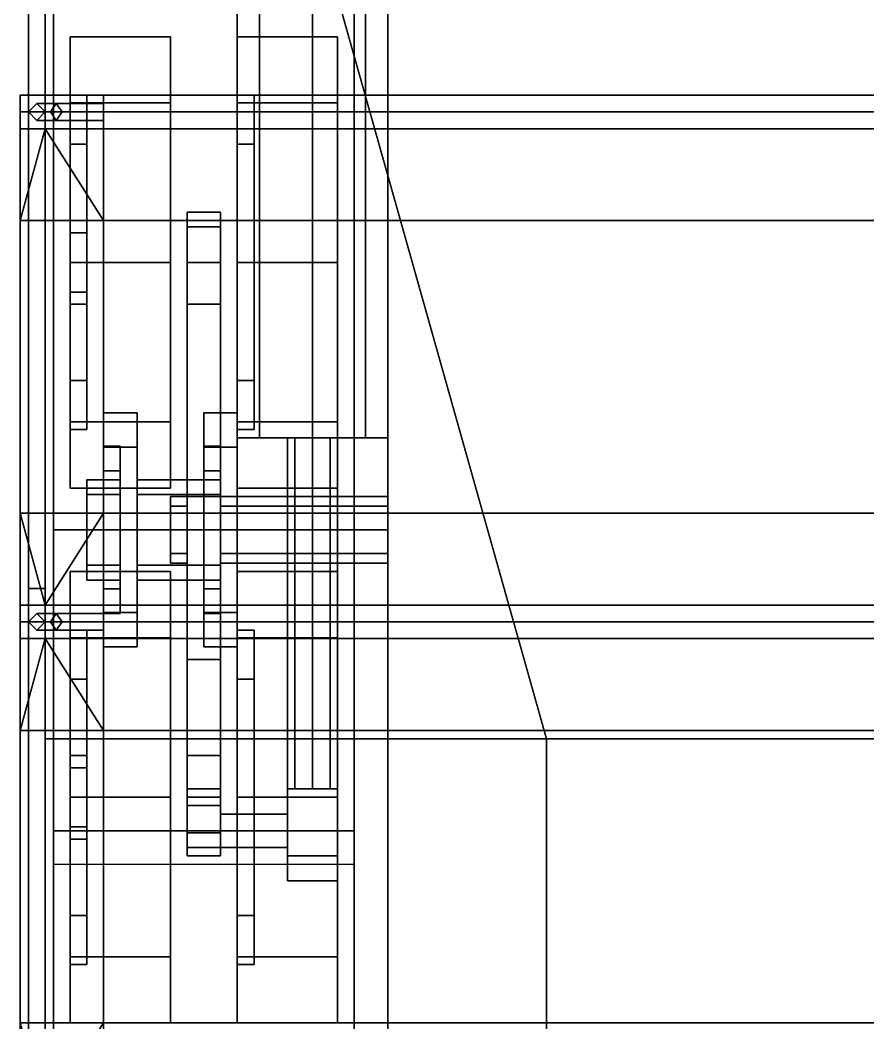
# Model space of a CAD drawing. Header units: millimetres. Extents: x -1.3 to 1.3, y -3.1 to 16.4.
# Drawn here: x -1.26 to -0.245, y -2.27 to -1.07 of the extents above; entities that cross this region are included whole.
import ezdxf

# ---------------------------------------------------------------- set-up
doc = ezdxf.new("R2010")
doc.units = ezdxf.units.MM
for name, color, linetype in [('internals', 3, 'Continuous'), ('suspension', 5, 'Continuous'), ('tent', 3, 'Continuous'), ('tracks', 3, 'Continuous'), ('wheels', 2, 'Continuous')]:
    doc.layers.add(name, color=color, linetype=linetype)

msp = doc.modelspace()

# ---------------------------------------------------------------- linework, layer by layer
for points in [[(-0.82, 2.59, 0.45), (-0.82, -2.5, 0.45), (-0.82, 2.9449, 1.07), (-0.82, 3.07, 0.75)], [(-0.82, -2.5, 0.45), (-0.82, -2.5, 0.45), (-0.82, 0.22, 1.07), (-0.82, 2.9449, 1.07)], [(0.82, 2.59, 0.45), (0.82, -2.5, 0.45), (-0.82, -2.5, 0.45), (-0.82, 2.59, 0.45)], [(-1.25, -3.05, 1.72), (-1.25, -1.75, 1.72), (-1.25, 0.22, 1.12), (-1.25, -3.05, 1.12)], [(-1.25, -1.75, 2.24), (-1.25, 0.22, 2.24), (-1.25, 0.22, 1.12), (-1.25, -1.75, 1.72)], [(-0.82, -2.5, 0.45), (-0.82, -3.05, 1.01), (-0.82, 0.22, 1.12), (-0.82, 0.22, 1.07)], [(-0.82, -3.05, 1.01), (-0.82, -3.05, 1.12), (-0.82, 0.22, 1.12)]]:
    msp.add_3dface(points)
at = {"layer": 'internals'}
for points in [[(-1.25, 0.22, 2.24), (-1.25, -1.75, 2.24), (-1.23, -1.75, 2.24), (-1.23, -0.35, 2.24)], [(1.23, 0.2, 1.13), (-1.23, 0.2, 1.13), (-0.63, -1.93, 1.13), (0.63, -1.93, 1.13)], [(-1.23, -1.93, 1.13), (-1.23, 0.2, 1.13), (-1.23, -1.75, 1.72), (-1.23, -1.93, 1.66)], [(-1.23, 0.2, 1.13), (-1.23, 0.2, 2.22), (-1.23, -0.35, 2.22), (-1.23, -1.75, 1.72)], [(-1.23, 0.2, 1.13), (-1.23, 0.2, 1.13), (-1.23, -1.93, 1.13), (-0.63, -1.93, 1.13)], [(-1.23, -1.75, 2.24), (-1.23, -1.75, 1.72), (-1.23, -0.35, 2.22), (-1.23, -0.35, 2.24)], [(-1.24, -1.17, 2.24), (-1.25, -1.18, 2.24), (-1.25, -1.18, 2.92), (-1.24, -1.17, 2.92)], [(-1.24, -1.17, 2.92), (-1.25, -1.18, 2.92), (-1.2236, -1.18, 2.9836), (-1.2166, -1.17, 2.9766)], [(-1.23, -1.18, 2.24), (-1.24, -1.17, 2.24), (-1.24, -1.17, 2.92), (-1.23, -1.18, 2.92)], [(-1.23, -1.18, 2.92), (-1.24, -1.17, 2.92), (-1.2166, -1.17, 2.9766), (-1.2095, -1.18, 2.9695)], [(-1.2166, -1.17, 2.9766), (-1.2236, -1.18, 2.9836), (-1.16, -1.18, 3.01), (-1.16, -1.17, 3)], [(-1.2095, -1.18, 2.9695), (-1.2166, -1.17, 2.9766), (-1.16, -1.17, 3), (-1.16, -1.18, 2.99)], [(-1.16, -1.17, 3), (-1.16, -1.18, 3.01), (-1.16, -1.19, 3), (-1.16, -1.18, 2.99)], [(-1.25, -1.18, 2.24), (-1.24, -1.19, 2.24), (-1.24, -1.19, 2.92), (-1.25, -1.18, 2.92)], [(-1.25, -1.18, 2.92), (-1.24, -1.19, 2.92), (-1.2166, -1.19, 2.9766), (-1.2236, -1.18, 2.9836)], [(-1.24, -1.19, 2.24), (-1.23, -1.18, 2.24), (-1.23, -1.18, 2.92), (-1.24, -1.19, 2.92)], [(-1.24, -1.19, 2.92), (-1.23, -1.18, 2.92), (-1.2095, -1.18, 2.9695), (-1.2166, -1.19, 2.9766)], [(-1.2236, -1.18, 2.9836), (-1.2166, -1.19, 2.9766), (-1.16, -1.19, 3), (-1.16, -1.18, 3.01)], [(-1.2166, -1.19, 2.9766), (-1.2095, -1.18, 2.9695), (-1.16, -1.18, 2.99), (-1.16, -1.19, 3)], [(-1.25, -1.75, 2.24), (-1.25, -1.75, 1.72), (-1.23, -1.75, 1.72), (-1.23, -1.75, 2.24)], [(-1.25, -1.75, 1.72), (-1.25, -3.05, 1.72), (-1.23, -3.03, 1.72), (-1.23, -1.75, 1.72)], [(-1.23, -1.93, 1.66), (-1.23, -1.75, 1.72), (-1.23, -3.03, 1.72), (-1.23, -3.03, 1.66)], [(-1.24, -1.78, 1.72), (-1.25, -1.79, 1.72), (-1.25, -1.79, 2.92), (-1.24, -1.78, 2.92)], [(-1.24, -1.78, 2.92), (-1.25, -1.79, 2.92), (-1.2236, -1.79, 2.9836), (-1.2166, -1.78, 2.9766)], [(-1.23, -1.79, 1.72), (-1.24, -1.78, 1.72), (-1.24, -1.78, 2.92), (-1.23, -1.79, 2.92)], [(-1.23, -1.79, 2.92), (-1.24, -1.78, 2.92), (-1.2166, -1.78, 2.9766), (-1.2095, -1.79, 2.9695)], [(-1.2166, -1.78, 2.9766), (-1.2236, -1.79, 2.9836), (-1.16, -1.79, 3.01), (-1.16, -1.78, 3)], [(-1.2095, -1.79, 2.9695), (-1.2166, -1.78, 2.9766), (-1.16, -1.78, 3), (-1.16, -1.79, 2.99)], [(-1.16, -1.78, 3), (-1.16, -1.79, 3.01), (-1.16, -1.8, 3), (-1.16, -1.79, 2.99)], [(-1.25, -1.79, 1.72), (-1.24, -1.8, 1.72), (-1.24, -1.8, 2.92), (-1.25, -1.79, 2.92)], [(-1.25, -1.79, 2.92), (-1.24, -1.8, 2.92), (-1.2166, -1.8, 2.9766), (-1.2236, -1.79, 2.9836)], [(-1.24, -1.8, 1.72), (-1.23, -1.79, 1.72), (-1.23, -1.79, 2.92), (-1.24, -1.8, 2.92)], [(-1.24, -1.8, 2.92), (-1.23, -1.79, 2.92), (-1.2095, -1.79, 2.9695), (-1.2166, -1.8, 2.9766)], [(-1.2236, -1.79, 2.9836), (-1.2166, -1.8, 2.9766), (-1.16, -1.8, 3), (-1.16, -1.79, 3.01)], [(-1.2166, -1.8, 2.9766), (-1.2095, -1.79, 2.9695), (-1.16, -1.79, 2.99), (-1.16, -1.8, 3)], [(-0.63, -1.93, 1.13), (-1.23, -1.93, 1.13), (-1.23, -1.93, 1.66), (-0.63, -1.93, 1.66)], [(-0.63, -1.93, 1.66), (-1.23, -1.93, 1.66), (-1.23, -3.03, 1.66), (-0.63, -3.03, 1.66)], [(-0.63, -1.93, 1.13), (-0.63, -1.93, 1.66), (-0.63, -3.03, 1.66), (-0.63, -3.03, 1.13)], [(0.63, -1.93, 1.13), (-0.63, -1.93, 1.13), (-0.63, -3.03, 1.13), (0.63, -3.03, 1.13)]]:
    msp.add_3dface(points, dxfattribs=at)
at = {"layer": 'suspension'}
for points in [[(-1, -0.46, 0.74), (-0.9736, -0.46, 0.6764), (-0.9736, -1.57, 0.6764), (-1, -1.57, 0.74)], [(-0.9736, -0.46, 0.8036), (-1, -0.46, 0.74), (-1, -1.57, 0.74), (-0.9736, -1.57, 0.8036)], [(-0.9736, -0.46, 0.6764), (-0.91, -0.46, 0.65), (-0.91, -1.57, 0.65), (-0.9736, -1.57, 0.6764)], [(-0.91, -0.46, 0.83), (-0.9736, -0.46, 0.8036), (-0.9736, -1.57, 0.8036), (-0.91, -1.57, 0.83)], [(-0.91, -0.46, 0.65), (-0.8464, -0.46, 0.6764), (-0.8464, -1.57, 0.6764), (-0.91, -1.57, 0.65)], [(-0.8464, -0.46, 0.8036), (-0.91, -0.46, 0.83), (-0.91, -1.57, 0.83), (-0.8464, -1.57, 0.8036)], [(-0.8464, -0.46, 0.6764), (-0.82, -0.46, 0.74), (-0.82, -1.57, 0.74), (-0.8464, -1.57, 0.6764)], [(-0.82, -0.46, 0.74), (-0.8464, -0.46, 0.8036), (-0.8464, -1.57, 0.8036), (-0.82, -1.57, 0.74)], [(-1.06, -1.3176, 0.3524), (-1.06, -1.3, 0.31), (-1.06, -1.3176, 0.2676), (-1.06, -1.36, 0.37)], [(-1.02, -1.3176, 0.3524), (-1.02, -1.3, 0.31), (-1.06, -1.3, 0.31), (-1.06, -1.3176, 0.3524)], [(-1.02, -1.3, 0.31), (-1.02, -1.3176, 0.2676), (-1.06, -1.3176, 0.2676), (-1.06, -1.3, 0.31)], [(-1.02, -1.36, 0.37), (-1.02, -1.3176, 0.2676), (-1.02, -1.3, 0.31), (-1.02, -1.3176, 0.3524)], [(-1.06, -1.3176, 0.2676), (-1.06, -1.36, 0.25), (-1.06, -1.41, 0.25), (-1.06, -1.36, 0.37)], [(-1.02, -1.36, 0.37), (-1.02, -1.3176, 0.3524), (-1.06, -1.3176, 0.3524), (-1.06, -1.36, 0.37)], [(-1.02, -1.3176, 0.2676), (-1.02, -1.36, 0.25), (-1.06, -1.36, 0.25), (-1.06, -1.3176, 0.2676)], [(-1.02, -1.36, 0.37), (-1.02, -1.41, 0.25), (-1.02, -1.36, 0.25), (-1.02, -1.3176, 0.2676)], [(-1.06, -1.64, 0.54), (-1.06, -1.36, 0.37), (-1.06, -1.41, 0.25), (-1.06, -1.68, 0.39)], [(-1.02, -1.64, 0.54), (-1.02, -1.36, 0.37), (-1.06, -1.36, 0.37), (-1.06, -1.64, 0.54)], [(-1.02, -1.36, 0.25), (-1.02, -1.41, 0.25), (-1.06, -1.41, 0.25), (-1.06, -1.36, 0.25)], [(-1.02, -1.68, 0.39), (-1.02, -1.41, 0.25), (-1.02, -1.36, 0.37), (-1.02, -1.64, 0.54)], [(-1.02, -1.41, 0.25), (-1.02, -1.68, 0.39), (-1.06, -1.68, 0.39), (-1.06, -1.41, 0.25)], [(-1, -1.57, 0.74), (-0.94, -1.57, 0.74), (-0.9312, -1.57, 0.7612), (-0.9736, -1.57, 0.8036)], [(-0.9736, -1.57, 0.6764), (-0.9312, -1.57, 0.7188), (-0.94, -1.57, 0.74), (-1, -1.57, 0.74)], [(-0.9736, -1.57, 0.8036), (-0.9312, -1.57, 0.7612), (-0.91, -1.57, 0.77), (-0.91, -1.57, 0.83)], [(-0.91, -1.57, 0.65), (-0.91, -1.57, 0.71), (-0.9312, -1.57, 0.7188), (-0.9736, -1.57, 0.6764)], [(-0.94, -1.99, 0.74), (-0.9312, -1.99, 0.7612), (-0.9312, -1.57, 0.7612), (-0.94, -1.57, 0.74)], [(-0.9312, -1.99, 0.7188), (-0.94, -1.99, 0.74), (-0.94, -1.57, 0.74), (-0.9312, -1.57, 0.7188)], [(-0.9312, -1.99, 0.7612), (-0.91, -1.99, 0.77), (-0.91, -1.57, 0.77), (-0.9312, -1.57, 0.7612)], [(-0.91, -1.99, 0.71), (-0.9312, -1.99, 0.7188), (-0.9312, -1.57, 0.7188), (-0.91, -1.57, 0.71)], [(-0.8464, -1.57, 0.6764), (-0.8888, -1.57, 0.7188), (-0.91, -1.57, 0.71), (-0.91, -1.57, 0.65)], [(-0.91, -1.57, 0.83), (-0.91, -1.57, 0.77), (-0.8888, -1.57, 0.7612), (-0.8464, -1.57, 0.8036)], [(-0.91, -1.99, 0.77), (-0.8888, -1.99, 0.7612), (-0.8888, -1.57, 0.7612), (-0.91, -1.57, 0.77)], [(-0.8888, -1.99, 0.7188), (-0.91, -1.99, 0.71), (-0.91, -1.57, 0.71), (-0.8888, -1.57, 0.7188)], [(-0.82, -1.57, 0.74), (-0.88, -1.57, 0.74), (-0.8888, -1.57, 0.7188), (-0.8464, -1.57, 0.6764)], [(-0.8464, -1.57, 0.8036), (-0.8888, -1.57, 0.7612), (-0.88, -1.57, 0.74), (-0.82, -1.57, 0.74)], [(-0.8888, -1.99, 0.7612), (-0.88, -1.99, 0.74), (-0.88, -1.57, 0.74), (-0.8888, -1.57, 0.7612)], [(-0.88, -1.99, 0.74), (-0.8888, -1.99, 0.7188), (-0.8888, -1.57, 0.7188), (-0.88, -1.57, 0.74)], [(-1.08, -1.64, 0.45), (-1.08, -1.7083, 0.4783), (-1.08, -1.68, 0.49), (-1.08, -1.6517, 0.4783)], [(-1.06, -1.6517, 0.4783), (-1.06, -1.64, 0.45), (-1.08, -1.64, 0.45), (-1.08, -1.6517, 0.4783)], [(-1.08, -1.6517, 0.4217), (-1.08, -1.72, 0.45), (-1.08, -1.7083, 0.4783), (-1.08, -1.64, 0.45)], [(-1.06, -1.64, 0.45), (-1.06, -1.6517, 0.4217), (-1.08, -1.6517, 0.4217), (-1.08, -1.64, 0.45)], [(-1.06, -1.8353, 0.47), (-1.06, -2.07, 0.47), (-1.06, -1.99, 0.54), (-1.06, -1.64, 0.54)], [(-1.06, -1.68, 0.39), (-1.06, -1.68, 0.39), (-1.06, -1.8353, 0.47), (-1.06, -1.64, 0.54)], [(-1.02, -1.99, 0.54), (-1.02, -1.64, 0.54), (-1.06, -1.64, 0.54), (-1.06, -1.99, 0.54)], [(-1.02, -1.64, 0.54), (-1.02, -1.99, 0.54), (-1.02, -2.07, 0.47), (-1.02, -1.8353, 0.47)], [(-1.02, -1.64, 0.54), (-1.02, -1.8353, 0.47), (-1.02, -1.68, 0.39)], [(-0.82, -1.6517, 0.4783), (-0.82, -1.64, 0.45), (-1.02, -1.64, 0.45), (-1.02, -1.6517, 0.4783)], [(-0.82, -1.64, 0.45), (-0.82, -1.6517, 0.4217), (-1.02, -1.6517, 0.4217), (-1.02, -1.64, 0.45)], [(-1.06, -1.68, 0.49), (-1.06, -1.6517, 0.4783), (-1.08, -1.6517, 0.4783), (-1.08, -1.68, 0.49)], [(-1.06, -1.6517, 0.4217), (-1.06, -1.68, 0.41), (-1.08, -1.68, 0.41), (-1.08, -1.6517, 0.4217)], [(-1.08, -1.68, 0.41), (-1.08, -1.7083, 0.4217), (-1.08, -1.72, 0.45), (-1.08, -1.6517, 0.4217)], [(-0.82, -1.68, 0.49), (-0.82, -1.6517, 0.4783), (-1.02, -1.6517, 0.4783), (-1.02, -1.68, 0.49)], [(-0.82, -1.6517, 0.4217), (-0.82, -1.68, 0.41), (-1.02, -1.68, 0.41), (-1.02, -1.6517, 0.4217)], [(-1.06, -1.7083, 0.4783), (-1.06, -1.68, 0.49), (-1.08, -1.68, 0.49), (-1.08, -1.7083, 0.4783)], [(-1.06, -1.68, 0.41), (-1.06, -1.7083, 0.4217), (-1.08, -1.7083, 0.4217), (-1.08, -1.68, 0.41)], [(-1.06, -1.68, 0.39), (-1.06, -1.95, 0.25), (-1.06, -2, 0.37), (-1.06, -1.8353, 0.47)], [(-1.06, -1.95, 0.25), (-1.06, -1.68, 0.39), (-1.02, -1.68, 0.39), (-1.02, -1.95, 0.25)], [(-0.82, -1.7083, 0.4783), (-0.82, -1.68, 0.49), (-1.02, -1.68, 0.49), (-1.02, -1.7083, 0.4783)], [(-0.82, -1.68, 0.41), (-0.82, -1.7083, 0.4217), (-1.02, -1.7083, 0.4217), (-1.02, -1.68, 0.41)], [(-1.02, -1.8353, 0.47), (-1.02, -2, 0.37), (-1.02, -1.95, 0.25), (-1.02, -1.68, 0.39)], [(-1.06, -1.72, 0.45), (-1.06, -1.7083, 0.4783), (-1.08, -1.7083, 0.4783), (-1.08, -1.72, 0.45)], [(-1.06, -1.7083, 0.4217), (-1.06, -1.72, 0.45), (-1.08, -1.72, 0.45), (-1.08, -1.7083, 0.4217)], [(-0.82, -1.72, 0.45), (-0.82, -1.7083, 0.4783), (-1.02, -1.7083, 0.4783), (-1.02, -1.72, 0.45)], [(-0.82, -1.7083, 0.4217), (-0.82, -1.72, 0.45), (-1.02, -1.72, 0.45), (-1.02, -1.7083, 0.4217)], [(-1.02, -1.8353, 0.47), (-1.02, -2.07, 0.47), (-1.06, -2.07, 0.47), (-1.06, -1.8353, 0.47)], [(-1.06, -1.8353, 0.47), (-1.06, -2, 0.37), (-1.02, -2, 0.37), (-1.02, -1.8353, 0.47)], [(-1.06, -2, 0.25), (-1.06, -1.95, 0.25), (-1.02, -1.95, 0.25), (-1.02, -2, 0.25)], [(-1.06, -2, 0.37), (-1.06, -1.95, 0.25), (-1.06, -2, 0.25), (-1.06, -2.0424, 0.2676)], [(-1.02, -2.0424, 0.2676), (-1.02, -2, 0.25), (-1.02, -1.95, 0.25), (-1.02, -2, 0.37)], [(-1.06, -1.99, 0.54), (-1.06, -1.99, 0.54), (-1.06, -2.07, 0.47), (-1.06, -2.01, 0.69)], [(-1.02, -2.01, 0.69), (-1.02, -1.99, 0.54), (-1.06, -1.99, 0.54), (-1.06, -2.01, 0.69)], [(-0.94, -1.99, 0.77), (-0.94, -1.99, 0.71), (-0.94, -2, 0.69), (-0.94, -2, 0.78)], [(-0.88, -2, 0.78), (-0.88, -1.99, 0.77), (-0.94, -1.99, 0.77), (-0.94, -2, 0.78)], [(-0.88, -1.99, 0.71), (-0.88, -2, 0.69), (-0.94, -2, 0.69), (-0.94, -1.99, 0.71)], [(-0.88, -1.99, 0.77), (-0.88, -1.99, 0.71), (-0.94, -1.99, 0.71), (-0.94, -1.99, 0.77)], [(-0.88, -2, 0.78), (-0.88, -2, 0.69), (-0.88, -1.99, 0.71), (-0.88, -1.99, 0.77)], [(-1.06, -2.0424, 0.2676), (-1.06, -2, 0.25), (-1.02, -2, 0.25), (-1.02, -2.0424, 0.2676)], [(-1.06, -2, 0.37), (-1.06, -2.0424, 0.3524), (-1.02, -2.0424, 0.3524), (-1.02, -2, 0.37)], [(-1.06, -2, 0.37), (-1.06, -2.0424, 0.2676), (-1.06, -2.06, 0.31), (-1.06, -2.0424, 0.3524)], [(-1.02, -2.0424, 0.3524), (-1.02, -2.06, 0.31), (-1.02, -2.0424, 0.2676), (-1.02, -2, 0.37)], [(-0.94, -2, 0.78), (-0.94, -2, 0.69), (-0.94, -2.07, 0.69), (-0.94, -2.07, 0.78)], [(-0.88, -2, 0.69), (-0.88, -2.07, 0.69), (-0.94, -2.07, 0.69), (-0.94, -2, 0.69)], [(-0.88, -2.07, 0.78), (-0.88, -2, 0.78), (-0.94, -2, 0.78), (-0.94, -2.07, 0.78)], [(-0.88, -2.07, 0.78), (-0.88, -2.07, 0.69), (-0.88, -2, 0.69), (-0.88, -2, 0.78)], [(-1.06, -2.01, 0.77), (-1.06, -2.01, 0.69), (-1.06, -2.07, 0.47), (-1.06, -2.07, 0.77)], [(-1.02, -2.07, 0.77), (-1.02, -2.01, 0.77), (-1.06, -2.01, 0.77), (-1.06, -2.07, 0.77)], [(-1.02, -2.01, 0.77), (-1.02, -2.01, 0.69), (-1.06, -2.01, 0.69), (-1.06, -2.01, 0.77)], [(-1.02, -2.07, 0.77), (-1.02, -2.07, 0.47), (-1.02, -2.01, 0.69), (-1.02, -2.01, 0.77)], [(-0.94, -2.04, 0.77), (-0.94, -2.02, 0.75), (-1.02, -2.02, 0.75), (-1.02, -2.04, 0.77)], [(-0.94, -2.02, 0.75), (-0.94, -2.04, 0.73), (-1.02, -2.04, 0.73), (-1.02, -2.02, 0.75)], [(-0.94, -2.06, 0.75), (-0.94, -2.04, 0.77), (-1.02, -2.04, 0.77), (-1.02, -2.06, 0.75)], [(-0.94, -2.04, 0.73), (-0.94, -2.06, 0.75), (-1.02, -2.06, 0.75), (-1.02, -2.04, 0.73)], [(-1.06, -2.06, 0.31), (-1.06, -2.0424, 0.2676), (-1.02, -2.0424, 0.2676), (-1.02, -2.06, 0.31)], [(-1.06, -2.0424, 0.3524), (-1.06, -2.06, 0.31), (-1.02, -2.06, 0.31), (-1.02, -2.0424, 0.3524)], [(-1.02, -2.07, 0.47), (-1.02, -2.07, 0.77), (-1.06, -2.07, 0.77), (-1.06, -2.07, 0.47)], [(-0.94, -2.07, 0.78), (-0.94, -2.07, 0.69), (-0.94, -2.1, 0.72), (-0.94, -2.1, 0.76)], [(-0.88, -2.1, 0.76), (-0.88, -2.07, 0.78), (-0.94, -2.07, 0.78), (-0.94, -2.1, 0.76)], [(-0.88, -2.07, 0.69), (-0.88, -2.1, 0.72), (-0.94, -2.1, 0.72), (-0.94, -2.07, 0.69)], [(-0.88, -2.1, 0.76), (-0.88, -2.1, 0.72), (-0.88, -2.07, 0.69), (-0.88, -2.07, 0.78)], [(-0.88, -2.1, 0.72), (-0.88, -2.1, 0.76), (-0.94, -2.1, 0.76), (-0.94, -2.1, 0.72)]]:
    msp.add_3dface(points, dxfattribs=at)
at = {"layer": 'tent'}
for points in [[(-1.23, -1.16, 2.9836), (-1.26, -1.16, 2.91), (-1.26, -1.18, 2.92), (-1.23, -1.18, 2.9936)], [(-1.16, -1.16, 2.96), (-1.16, -1.16, 2.96), (-1.26, -1.16, 2.91), (-1.23, -1.16, 2.9836)], [(-1.26, -1.16, 2.91), (-1.26, -1.18, 2.24), (-1.26, -1.18, 2.24), (-1.26, -1.18, 2.92)], [(-1.16, -1.16, 3.01), (-1.23, -1.16, 2.9836), (-1.23, -1.18, 2.9936), (-1.16, -1.18, 3.02)], [(-1.16, -1.16, 2.96), (-1.16, -1.16, 2.96), (-1.23, -1.16, 2.9836), (-1.16, -1.16, 3.01)], [(-1.16, -1.18, 3.02), (1.16, -1.18, 3.02), (1.16, -1.16, 3.01), (-1.16, -1.16, 3.01)], [(-1.16, -1.16, 3.01), (1.16, -1.16, 3.01), (1.16, -1.16, 2.96), (-1.16, -1.16, 2.96)], [(-1.23, -1.18, 2.9936), (-1.26, -1.18, 2.92), (-1.26, -1.2001, 2.91), (-1.23, -1.2, 2.9836)], [(-1.26, -1.75, 2.24), (-1.26, -1.66, 2.9), (-1.26, -1.31, 2.9), (-1.26, -1.18, 2.24)], [(-1.26, -1.18, 2.92), (-1.26, -1.18, 2.24), (-1.26, -1.18, 2.24), (-1.26, -1.2, 2.91)], [(-1.26, -1.2, 2.91), (-1.26, -1.18, 2.24), (-1.26, -1.18, 2.24), (-1.26, -1.31, 2.9)], [(-1.16, -1.18, 3.02), (-1.23, -1.18, 2.9936), (-1.23, -1.2, 2.9836), (-1.16, -1.2, 3.01)], [(1.16, -1.18, 3.02), (-1.16, -1.18, 3.02), (-1.16, -1.2, 3.01), (1.16, -1.2, 3.01)], [(-1.23, -1.2, 2.9836), (-1.23, -1.2, 2.9836), (-1.26, -1.31, 2.9), (-1.16, -1.31, 3)], [(-1.26, -1.2001, 2.91), (-1.26, -1.2001, 2.91), (-1.26, -1.31, 2.9), (-1.23, -1.2, 2.9836)], [(-1.16, -1.2, 3.01), (-1.16, -1.2, 3.01), (-1.23, -1.2, 2.9836), (-1.16, -1.31, 3)], [(1.16, -1.2, 3.01), (-1.16, -1.2, 3.01), (-1.16, -1.31, 3), (1.16, -1.31, 3)], [(-1.16, -1.31, 3), (-1.26, -1.31, 2.9), (-1.26, -1.66, 2.9), (-1.16, -1.66, 3)], [(1.16, -1.31, 3), (-1.16, -1.31, 3), (-1.16, -1.66, 3), (1.16, -1.66, 3)], [(-1.23, -1.77, 2.9836), (-1.23, -1.77, 2.9836), (-1.26, -1.66, 2.9), (-1.26, -1.77, 2.91)], [(-1.16, -1.66, 3), (-1.16, -1.66, 3), (-1.26, -1.66, 2.9), (-1.23, -1.77, 2.9836)], [(-1.26, -1.77, 2.91), (-1.26, -1.77, 2.91), (-1.26, -1.66, 2.9), (-1.26, -1.75, 2.24)], [(-1.16, -1.66, 3), (-1.16, -1.66, 3), (-1.23, -1.77, 2.9836), (-1.16, -1.77, 3.01)], [(-1.16, -1.77, 3.01), (1.16, -1.77, 3.01), (1.16, -1.66, 3), (-1.16, -1.66, 3)], [(-1.26, -1.77, 2.91), (-1.26, -1.77, 2.91), (-1.26, -1.75, 2.24), (-1.26, -1.79, 1.72)], [(-1.26, -1.75, 2.24), (-1.26, -1.75, 2.24), (-1.26, -1.75, 1.72), (-1.26, -1.79, 1.72)], [(-1.23, -1.77, 2.9836), (-1.26, -1.77, 2.91), (-1.26, -1.79, 2.92), (-1.23, -1.79, 2.9936)], [(-1.26, -1.77, 2.91), (-1.26, -1.79, 1.72), (-1.26, -1.79, 1.72), (-1.26, -1.79, 2.92)], [(-1.16, -1.77, 3.01), (-1.23, -1.77, 2.9836), (-1.23, -1.79, 2.9936), (-1.16, -1.79, 3.02)], [(-1.16, -1.79, 3.02), (1.16, -1.79, 3.02), (1.16, -1.77, 3.01), (-1.16, -1.77, 3.01)], [(-1.23, -1.79, 2.9936), (-1.26, -1.79, 2.92), (-1.26, -1.81, 2.91), (-1.23, -1.81, 2.9836)], [(-1.26, -2.4, 1.72), (-1.26, -2.27, 2.9), (-1.26, -1.92, 2.9), (-1.26, -1.79, 1.72)], [(-1.26, -1.81, 2.91), (-1.26, -1.79, 1.72), (-1.26, -1.79, 1.72), (-1.26, -1.92, 2.9)], [(-1.26, -1.79, 2.92), (-1.26, -1.79, 1.72), (-1.26, -1.79, 1.72), (-1.26, -1.81, 2.91)], [(-1.16, -1.79, 3.02), (-1.23, -1.79, 2.9936), (-1.23, -1.81, 2.9836), (-1.16, -1.81, 3.01)], [(1.16, -1.79, 3.02), (-1.16, -1.79, 3.02), (-1.16, -1.81, 3.01), (1.16, -1.81, 3.01)], [(-1.23, -1.81, 2.9836), (-1.23, -1.81, 2.9836), (-1.26, -1.92, 2.9), (-1.16, -1.92, 3)], [(-1.26, -1.8101, 2.91), (-1.26, -1.8101, 2.91), (-1.26, -1.92, 2.9), (-1.23, -1.81, 2.9836)], [(-1.16, -1.81, 3.01), (-1.16, -1.81, 3.01), (-1.23, -1.81, 2.9836), (-1.16, -1.92, 3)], [(1.16, -1.81, 3.01), (-1.16, -1.81, 3.01), (-1.16, -1.92, 3), (1.16, -1.92, 3)], [(-1.16, -1.92, 3), (-1.26, -1.92, 2.9), (-1.26, -2.27, 2.9), (-1.16, -2.27, 3)], [(1.16, -1.92, 3), (-1.16, -1.92, 3), (-1.16, -2.27, 3), (1.16, -2.27, 3)], [(-1.23, -2.38, 2.9836), (-1.23, -2.38, 2.9836), (-1.26, -2.27, 2.9), (-1.26, -2.38, 2.91)], [(-1.16, -2.27, 3), (-1.16, -2.27, 3), (-1.26, -2.27, 2.9), (-1.23, -2.38, 2.9836)], [(-1.16, -2.27, 3), (-1.16, -2.27, 3), (-1.23, -2.38, 2.9836), (-1.16, -2.38, 3.01)], [(-1.16, -2.38, 3.01), (1.16, -2.38, 3.01), (1.16, -2.27, 3), (-1.16, -2.27, 3)]]:
    msp.add_3dface(points, dxfattribs=at)
at = {"layer": 'tracks'}
for points in [[(-1.22, 2.1), (-1.22, -2.08), (-1.22, -2.04, 0.05), (-1.22, 2.07, 0.05)], [(-0.86, -2.04, 0.05), (-0.86, -2.08), (-0.86, 2.1), (-0.86, 2.07, 0.05)], [(-1.22, 2.07, 0.05), (-1.22, -2.04, 0.05), (-0.86, -2.04, 0.05), (-0.86, 2.07, 0.05)], [(-1.22, -1.68, 0.91), (-1.22, -0.37, 0.94), (-0.86, -0.37, 0.94), (-0.86, -1.68, 0.91)], [(-1.22, -1.68, 0.99), (-1.22, -0.37, 1.02), (-1.22, -0.37, 0.94), (-1.22, -1.68, 0.91)], [(-0.86, -1.68, 0.99), (-0.86, -0.37, 1.02), (-1.22, -0.37, 1.02), (-1.22, -1.68, 0.99)], [(-0.86, -0.37, 0.94), (-0.86, -0.37, 1.02), (-0.86, -1.68, 0.99), (-0.86, -1.68, 0.91)], [(-1.22, -2.63, 0.97), (-1.22, -1.68, 0.99), (-1.22, -1.68, 0.91), (-1.22, -2.63, 0.89)], [(-1.22, -2.63, 0.89), (-1.22, -1.68, 0.91), (-0.86, -1.68, 0.91), (-0.86, -2.63, 0.89)], [(-0.86, -2.63, 0.97), (-0.86, -1.68, 0.99), (-1.22, -1.68, 0.99), (-1.22, -2.63, 0.97)], [(-0.86, -1.68, 0.91), (-0.86, -1.68, 0.99), (-0.86, -2.63, 0.97), (-0.86, -2.63, 0.89)], [(-1.22, -2.04, 0.05), (-1.22, -2.85, 0.38), (-0.86, -2.85, 0.38), (-0.86, -2.04, 0.05)], [(-1.22, -2.08), (-1.22, -2.93, 0.35), (-1.22, -2.85, 0.38), (-1.22, -2.04, 0.05)], [(-0.86, -2.85, 0.38), (-0.86, -2.93, 0.35), (-0.86, -2.08), (-0.86, -2.04, 0.05)], [(-0.86, -2.08), (-0.86, -2.93, 0.35), (-1.22, -2.93, 0.35), (-1.22, -2.08)]]:
    msp.add_3dface(points, dxfattribs=at)
at = {"layer": 'wheels'}
for points in [[(-1.08, -1.1691, 0.5009), (-1.08, -1.09, 0.31), (-1.2, -1.09, 0.31), (-1.2, -1.1691, 0.5009)], [(-1.2, -1.1691, 0.5009), (-1.2, -1.09, 0.31), (-1.2, -1.16, 0.31), (-1.2, -1.2186, 0.4514)], [(-1.08, -1.09, 0.31), (-1.08, -1.1691, 0.1191), (-1.2, -1.1691, 0.1191), (-1.2, -1.09, 0.31)], [(-1.2, -1.09, 0.31), (-1.2, -1.1691, 0.1191), (-1.2, -1.2186, 0.1686), (-1.2, -1.16, 0.31)], [(-1, -1.1691, 0.5009), (-1, -1.09, 0.31), (-1, -1.16, 0.31), (-1, -1.2186, 0.4514)], [(-0.88, -1.1691, 0.5009), (-0.88, -1.09, 0.31), (-1, -1.09, 0.31), (-1, -1.1691, 0.5009)], [(-1, -1.09, 0.31), (-1, -1.1691, 0.1191), (-1, -1.2186, 0.1686), (-1, -1.16, 0.31)], [(-0.88, -1.09, 0.31), (-0.88, -1.1691, 0.1191), (-1, -1.1691, 0.1191), (-1, -1.09, 0.31)], [(-1.18, -1.16, 0.31), (-1.18, -1.2186, 0.4514), (-1.2, -1.2186, 0.4514), (-1.2, -1.16, 0.31)], [(-1.18, -1.2186, 0.1686), (-1.18, -1.16, 0.31), (-1.2, -1.16, 0.31), (-1.2, -1.2186, 0.1686)], [(-1.18, -1.2186, 0.4514), (-1.18, -1.16, 0.31), (-1.18, -1.31, 0.31), (-1.18, -1.3246, 0.3454)], [(-1.18, -1.16, 0.31), (-1.18, -1.2186, 0.1686), (-1.18, -1.3246, 0.2746), (-1.18, -1.31, 0.31)], [(-0.98, -1.2186, 0.1686), (-0.98, -1.16, 0.31), (-1, -1.16, 0.31), (-1, -1.2186, 0.1686)], [(-0.98, -1.16, 0.31), (-0.98, -1.2186, 0.4514), (-1, -1.2186, 0.4514), (-1, -1.16, 0.31)], [(-0.98, -1.16, 0.31), (-0.98, -1.2186, 0.1686), (-0.98, -1.3246, 0.2746), (-0.98, -1.31, 0.31)], [(-0.98, -1.2186, 0.4514), (-0.98, -1.16, 0.31), (-0.98, -1.31, 0.31), (-0.98, -1.3246, 0.3454)], [(-1.08, -1.1691, 0.1191), (-1.08, -1.36, 0.04), (-1.2, -1.36, 0.04), (-1.2, -1.1691, 0.1191)], [(-1.2, -1.1691, 0.1191), (-1.2, -1.36, 0.04), (-1.2, -1.36, 0.11), (-1.2, -1.2186, 0.1686)], [(-1.2, -1.36, 0.58), (-1.2, -1.1691, 0.5009), (-1.2, -1.2186, 0.4514), (-1.2, -1.36, 0.51)], [(-1.08, -1.36, 0.58), (-1.08, -1.1691, 0.5009), (-1.2, -1.1691, 0.5009), (-1.2, -1.36, 0.58)], [(-1, -1.1691, 0.1191), (-1, -1.36, 0.04), (-1, -1.36, 0.11), (-1, -1.2186, 0.1686)], [(-0.88, -1.1691, 0.1191), (-0.88, -1.36, 0.04), (-1, -1.36, 0.04), (-1, -1.1691, 0.1191)], [(-1, -1.36, 0.58), (-1, -1.1691, 0.5009), (-1, -1.2186, 0.4514), (-1, -1.36, 0.51)], [(-0.88, -1.36, 0.58), (-0.88, -1.1691, 0.5009), (-1, -1.1691, 0.5009), (-1, -1.36, 0.58)], [(-1.18, -1.2186, 0.4514), (-1.18, -1.36, 0.51), (-1.2, -1.36, 0.51), (-1.2, -1.2186, 0.4514)], [(-1.18, -1.36, 0.11), (-1.18, -1.2186, 0.1686), (-1.2, -1.2186, 0.1686), (-1.2, -1.36, 0.11)], [(-1.18, -1.36, 0.51), (-1.18, -1.2186, 0.4514), (-1.18, -1.3246, 0.3454), (-1.18, -1.36, 0.36)], [(-1.18, -1.2186, 0.1686), (-1.18, -1.36, 0.11), (-1.18, -1.36, 0.26), (-1.18, -1.3246, 0.2746)], [(-0.98, -1.2186, 0.4514), (-0.98, -1.36, 0.51), (-1, -1.36, 0.51), (-1, -1.2186, 0.4514)], [(-0.98, -1.36, 0.11), (-0.98, -1.2186, 0.1686), (-1, -1.2186, 0.1686), (-1, -1.36, 0.11)], [(-0.98, -1.36, 0.51), (-0.98, -1.2186, 0.4514), (-0.98, -1.3246, 0.3454), (-0.98, -1.36, 0.36)], [(-0.98, -1.2186, 0.1686), (-0.98, -1.36, 0.11), (-0.98, -1.36, 0.26), (-0.98, -1.3246, 0.2746)], [(-1.2, -1.3246, 0.2746), (-1.2, -1.41, 0.31), (-1.2, -1.3954, 0.3454), (-1.2, -1.31, 0.31)], [(-1.2, -1.31, 0.31), (-1.2, -1.3954, 0.3454), (-1.2, -1.36, 0.36), (-1.2, -1.3246, 0.3454)], [(-1.18, -1.3246, 0.3454), (-1.18, -1.31, 0.31), (-1.2, -1.31, 0.31), (-1.2, -1.3246, 0.3454)], [(-1.18, -1.31, 0.31), (-1.18, -1.3246, 0.2746), (-1.2, -1.3246, 0.2746), (-1.2, -1.31, 0.31)], [(-1.2, -1.36, 0.26), (-1.2, -1.3954, 0.2746), (-1.2, -1.41, 0.31), (-1.2, -1.3246, 0.2746)], [(-1.18, -1.36, 0.36), (-1.18, -1.3246, 0.3454), (-1.2, -1.3246, 0.3454), (-1.2, -1.36, 0.36)], [(-1.18, -1.3246, 0.2746), (-1.18, -1.36, 0.26), (-1.2, -1.36, 0.26), (-1.2, -1.3246, 0.2746)], [(-1.08, -1.36, 0.04), (-1.08, -1.5509, 0.1191), (-1.2, -1.5509, 0.1191), (-1.2, -1.36, 0.04)], [(-1.2, -1.36, 0.04), (-1.2, -1.5509, 0.1191), (-1.2, -1.5014, 0.1686), (-1.2, -1.36, 0.11)], [(-1.18, -1.36, 0.51), (-1.18, -1.5014, 0.4514), (-1.2, -1.5014, 0.4514), (-1.2, -1.36, 0.51)], [(-1.2, -1.5509, 0.5009), (-1.2, -1.36, 0.58), (-1.2, -1.36, 0.51), (-1.2, -1.5014, 0.4514)], [(-1.18, -1.3954, 0.3454), (-1.18, -1.36, 0.36), (-1.2, -1.36, 0.36), (-1.2, -1.3954, 0.3454)], [(-1.18, -1.36, 0.26), (-1.18, -1.3954, 0.2746), (-1.2, -1.3954, 0.2746), (-1.2, -1.36, 0.26)], [(-1.18, -1.5014, 0.1686), (-1.18, -1.36, 0.11), (-1.2, -1.36, 0.11), (-1.2, -1.5014, 0.1686)], [(-1.08, -1.5509, 0.5009), (-1.08, -1.36, 0.58), (-1.2, -1.36, 0.58), (-1.2, -1.5509, 0.5009)], [(-1.18, -1.5014, 0.4514), (-1.18, -1.36, 0.51), (-1.18, -1.36, 0.36), (-1.18, -1.3954, 0.3454)], [(-1.18, -1.36, 0.11), (-1.18, -1.5014, 0.1686), (-1.18, -1.3954, 0.2746), (-1.18, -1.36, 0.26)], [(-1, -1.36, 0.04), (-1, -1.5509, 0.1191), (-1, -1.5014, 0.1686), (-1, -1.36, 0.11)], [(-0.88, -1.36, 0.04), (-0.88, -1.5509, 0.1191), (-1, -1.5509, 0.1191), (-1, -1.36, 0.04)], [(-1, -1.5509, 0.5009), (-1, -1.36, 0.58), (-1, -1.36, 0.51), (-1, -1.5014, 0.4514)], [(-0.98, -1.36, 0.51), (-0.98, -1.5014, 0.4514), (-1, -1.5014, 0.4514), (-1, -1.36, 0.51)], [(-0.98, -1.5014, 0.1686), (-0.98, -1.36, 0.11), (-1, -1.36, 0.11), (-1, -1.5014, 0.1686)], [(-0.88, -1.5509, 0.5009), (-0.88, -1.36, 0.58), (-1, -1.36, 0.58), (-1, -1.5509, 0.5009)], [(-0.98, -1.5014, 0.4514), (-0.98, -1.36, 0.51), (-0.98, -1.36, 0.36), (-0.98, -1.3954, 0.3454)], [(-0.98, -1.36, 0.11), (-0.98, -1.5014, 0.1686), (-0.98, -1.3954, 0.2746), (-0.98, -1.36, 0.26)], [(-1.18, -1.41, 0.31), (-1.18, -1.3954, 0.3454), (-1.2, -1.3954, 0.3454), (-1.2, -1.41, 0.31)], [(-1.18, -1.3954, 0.2746), (-1.18, -1.41, 0.31), (-1.2, -1.41, 0.31), (-1.2, -1.3954, 0.2746)], [(-1.18, -1.5014, 0.1686), (-1.18, -1.56, 0.31), (-1.18, -1.41, 0.31), (-1.18, -1.3954, 0.2746)], [(-1.18, -1.56, 0.31), (-1.18, -1.5014, 0.4514), (-1.18, -1.3954, 0.3454), (-1.18, -1.41, 0.31)], [(-0.98, -1.56, 0.31), (-0.98, -1.5014, 0.4514), (-0.98, -1.3954, 0.3454), (-0.98, -1.41, 0.31)], [(-0.98, -1.5014, 0.1686), (-0.98, -1.56, 0.31), (-0.98, -1.41, 0.31), (-0.98, -1.3954, 0.2746)], [(-1.2, -1.63, 0.31), (-1.2, -1.5509, 0.5009), (-1.2, -1.5014, 0.4514), (-1.2, -1.56, 0.31)], [(-1.18, -1.5014, 0.4514), (-1.18, -1.56, 0.31), (-1.2, -1.56, 0.31), (-1.2, -1.5014, 0.4514)], [(-1.18, -1.56, 0.31), (-1.18, -1.5014, 0.1686), (-1.2, -1.5014, 0.1686), (-1.2, -1.56, 0.31)], [(-1.2, -1.5509, 0.1191), (-1.2, -1.63, 0.31), (-1.2, -1.56, 0.31), (-1.2, -1.5014, 0.1686)], [(-1, -1.63, 0.31), (-1, -1.5509, 0.5009), (-1, -1.5014, 0.4514), (-1, -1.56, 0.31)], [(-1, -1.5509, 0.1191), (-1, -1.63, 0.31), (-1, -1.56, 0.31), (-1, -1.5014, 0.1686)], [(-0.98, -1.56, 0.31), (-0.98, -1.5014, 0.1686), (-1, -1.5014, 0.1686), (-1, -1.56, 0.31)], [(-0.98, -1.5014, 0.4514), (-0.98, -1.56, 0.31), (-1, -1.56, 0.31), (-1, -1.5014, 0.4514)], [(-1.12, -1.581, 0.889), (-1.12, -1.54, 0.79), (-1.16, -1.54, 0.79), (-1.16, -1.581, 0.889)], [(-1.16, -1.581, 0.889), (-1.16, -1.54, 0.79), (-1.16, -1.58, 0.79), (-1.16, -1.6093, 0.8607)], [(-1.12, -1.54, 0.79), (-1.12, -1.581, 0.691), (-1.16, -1.581, 0.691), (-1.16, -1.54, 0.79)], [(-1.16, -1.54, 0.79), (-1.16, -1.581, 0.691), (-1.16, -1.6093, 0.7193), (-1.16, -1.58, 0.79)], [(-1, -1.581, 0.889), (-1, -1.54, 0.79), (-1.04, -1.54, 0.79), (-1.04, -1.581, 0.889)], [(-1.04, -1.581, 0.889), (-1.04, -1.54, 0.79), (-1.04, -1.58, 0.79), (-1.04, -1.6093, 0.8607)], [(-1, -1.54, 0.79), (-1, -1.581, 0.691), (-1.04, -1.581, 0.691), (-1.04, -1.54, 0.79)], [(-1.04, -1.54, 0.79), (-1.04, -1.581, 0.691), (-1.04, -1.6093, 0.7193), (-1.04, -1.58, 0.79)], [(-1.08, -1.63, 0.31), (-1.08, -1.5509, 0.5009), (-1.2, -1.5509, 0.5009), (-1.2, -1.63, 0.31)], [(-1.08, -1.5509, 0.1191), (-1.08, -1.63, 0.31), (-1.2, -1.63, 0.31), (-1.2, -1.5509, 0.1191)], [(-0.88, -1.63, 0.31), (-0.88, -1.5509, 0.5009), (-1, -1.5509, 0.5009), (-1, -1.63, 0.31)], [(-0.88, -1.5509, 0.1191), (-0.88, -1.63, 0.31), (-1, -1.63, 0.31), (-1, -1.5509, 0.1191)], [(-1.14, -1.58, 0.79), (-1.14, -1.6093, 0.8607), (-1.16, -1.6093, 0.8607), (-1.16, -1.58, 0.79)], [(-1.14, -1.6093, 0.7193), (-1.14, -1.58, 0.79), (-1.16, -1.58, 0.79), (-1.16, -1.6093, 0.7193)], [(-1.16, -1.68, 0.93), (-1.16, -1.581, 0.889), (-1.16, -1.6093, 0.8607), (-1.16, -1.68, 0.89)], [(-1.12, -1.581, 0.691), (-1.12, -1.68, 0.65), (-1.16, -1.68, 0.65), (-1.16, -1.581, 0.691)], [(-1.16, -1.581, 0.691), (-1.16, -1.68, 0.65), (-1.16, -1.68, 0.69), (-1.16, -1.6093, 0.7193)], [(-1.12, -1.68, 0.93), (-1.12, -1.581, 0.889), (-1.16, -1.581, 0.889), (-1.16, -1.68, 0.93)], [(-1.14, -1.6093, 0.8607), (-1.14, -1.58, 0.79), (-1.14, -1.62, 0.79), (-1.14, -1.6376, 0.8324)], [(-1.14, -1.58, 0.79), (-1.14, -1.6093, 0.7193), (-1.14, -1.6376, 0.7476), (-1.14, -1.62, 0.79)], [(-1.02, -1.58, 0.79), (-1.02, -1.6093, 0.8607), (-1.04, -1.6093, 0.8607), (-1.04, -1.58, 0.79)], [(-1.02, -1.6093, 0.7193), (-1.02, -1.58, 0.79), (-1.04, -1.58, 0.79), (-1.04, -1.6093, 0.7193)], [(-1.04, -1.68, 0.93), (-1.04, -1.581, 0.889), (-1.04, -1.6093, 0.8607), (-1.04, -1.68, 0.89)], [(-1, -1.581, 0.691), (-1, -1.68, 0.65), (-1.04, -1.68, 0.65), (-1.04, -1.581, 0.691)], [(-1.04, -1.581, 0.691), (-1.04, -1.68, 0.65), (-1.04, -1.68, 0.69), (-1.04, -1.6093, 0.7193)], [(-1, -1.68, 0.93), (-1, -1.581, 0.889), (-1.04, -1.581, 0.889), (-1.04, -1.68, 0.93)], [(-1.02, -1.6093, 0.8607), (-1.02, -1.58, 0.79), (-1.02, -1.62, 0.79), (-1.02, -1.6376, 0.8324)], [(-1.02, -1.58, 0.79), (-1.02, -1.6093, 0.7193), (-1.02, -1.6376, 0.7476), (-1.02, -1.62, 0.79)], [(-1.14, -1.6376, 0.8324), (-1.14, -1.62, 0.79), (-1.18, -1.62, 0.79), (-1.18, -1.6376, 0.8324)], [(-1.14, -1.62, 0.79), (-1.14, -1.6376, 0.7476), (-1.18, -1.6376, 0.7476), (-1.18, -1.62, 0.79)], [(-1.18, -1.68, 0.85), (-1.18, -1.6376, 0.8324), (-1.18, -1.62, 0.79), (-1.18, -1.7224, 0.8324)], [(-1.18, -1.7224, 0.8324), (-1.18, -1.62, 0.79), (-1.18, -1.6376, 0.7476), (-1.18, -1.74, 0.79)], [(-1.14, -1.6093, 0.8607), (-1.14, -1.68, 0.89), (-1.16, -1.68, 0.89), (-1.16, -1.6093, 0.8607)], [(-1.14, -1.68, 0.69), (-1.14, -1.6093, 0.7193), (-1.16, -1.6093, 0.7193), (-1.16, -1.68, 0.69)], [(-1.14, -1.68, 0.89), (-1.14, -1.6093, 0.8607), (-1.14, -1.6376, 0.8324), (-1.14, -1.68, 0.85)], [(-1.14, -1.6093, 0.7193), (-1.14, -1.68, 0.69), (-1.14, -1.68, 0.73), (-1.14, -1.6376, 0.7476)], [(-1.12, -1.7224, 0.8324), (-1.12, -1.62, 0.79), (-1.12, -1.6376, 0.7476), (-1.12, -1.74, 0.79)], [(-1.12, -1.68, 0.85), (-1.12, -1.6376, 0.8324), (-1.12, -1.62, 0.79), (-1.12, -1.7224, 0.8324)], [(-1.02, -1.6376, 0.8324), (-1.02, -1.62, 0.79), (-1.12, -1.62, 0.79), (-1.12, -1.6376, 0.8324)], [(-1.02, -1.62, 0.79), (-1.02, -1.6376, 0.7476), (-1.12, -1.6376, 0.7476), (-1.12, -1.62, 0.79)], [(-1.02, -1.6093, 0.8607), (-1.02, -1.68, 0.89), (-1.04, -1.68, 0.89), (-1.04, -1.6093, 0.8607)], [(-1.02, -1.68, 0.69), (-1.02, -1.6093, 0.7193), (-1.04, -1.6093, 0.7193), (-1.04, -1.68, 0.69)], [(-1.02, -1.68, 0.89), (-1.02, -1.6093, 0.8607), (-1.02, -1.6376, 0.8324), (-1.02, -1.68, 0.85)], [(-1.02, -1.6093, 0.7193), (-1.02, -1.68, 0.69), (-1.02, -1.68, 0.73), (-1.02, -1.6376, 0.7476)], [(-1.14, -1.68, 0.85), (-1.14, -1.6376, 0.8324), (-1.18, -1.6376, 0.8324), (-1.18, -1.68, 0.85)], [(-1.14, -1.6376, 0.7476), (-1.14, -1.68, 0.73), (-1.18, -1.68, 0.73), (-1.18, -1.6376, 0.7476)], [(-1.18, -1.74, 0.79), (-1.18, -1.6376, 0.7476), (-1.18, -1.68, 0.73), (-1.18, -1.7224, 0.7476)], [(-1.12, -1.74, 0.79), (-1.12, -1.6376, 0.7476), (-1.12, -1.68, 0.73), (-1.12, -1.7224, 0.7476)], [(-1.02, -1.68, 0.85), (-1.02, -1.6376, 0.8324), (-1.12, -1.6376, 0.8324), (-1.12, -1.68, 0.85)], [(-1.02, -1.6376, 0.7476), (-1.02, -1.68, 0.73), (-1.12, -1.68, 0.73), (-1.12, -1.6376, 0.7476)], [(-1.14, -1.7224, 0.8324), (-1.14, -1.68, 0.85), (-1.18, -1.68, 0.85), (-1.18, -1.7224, 0.8324)], [(-1.14, -1.68, 0.73), (-1.14, -1.7224, 0.7476), (-1.18, -1.7224, 0.7476), (-1.18, -1.68, 0.73)], [(-1.14, -1.68, 0.89), (-1.14, -1.7507, 0.8607), (-1.16, -1.7507, 0.8607), (-1.16, -1.68, 0.89)], [(-1.16, -1.779, 0.889), (-1.16, -1.68, 0.93), (-1.16, -1.68, 0.89), (-1.16, -1.7507, 0.8607)], [(-1.14, -1.7507, 0.7193), (-1.14, -1.68, 0.69), (-1.16, -1.68, 0.69), (-1.16, -1.7507, 0.7193)], [(-1.12, -1.68, 0.65), (-1.12, -1.779, 0.691), (-1.16, -1.779, 0.691), (-1.16, -1.68, 0.65)], [(-1.16, -1.68, 0.65), (-1.16, -1.779, 0.691), (-1.16, -1.7507, 0.7193), (-1.16, -1.68, 0.69)], [(-1.12, -1.779, 0.889), (-1.12, -1.68, 0.93), (-1.16, -1.68, 0.93), (-1.16, -1.779, 0.889)], [(-1.14, -1.7507, 0.8607), (-1.14, -1.68, 0.89), (-1.14, -1.68, 0.85), (-1.14, -1.7224, 0.8324)], [(-1.14, -1.68, 0.69), (-1.14, -1.7507, 0.7193), (-1.14, -1.7224, 0.7476), (-1.14, -1.68, 0.73)], [(-1.02, -1.7224, 0.8324), (-1.02, -1.68, 0.85), (-1.12, -1.68, 0.85), (-1.12, -1.7224, 0.8324)], [(-1.02, -1.68, 0.73), (-1.02, -1.7224, 0.7476), (-1.12, -1.7224, 0.7476), (-1.12, -1.68, 0.73)], [(-1.02, -1.68, 0.89), (-1.02, -1.7507, 0.8607), (-1.04, -1.7507, 0.8607), (-1.04, -1.68, 0.89)], [(-1.04, -1.779, 0.889), (-1.04, -1.68, 0.93), (-1.04, -1.68, 0.89), (-1.04, -1.7507, 0.8607)], [(-1.02, -1.7507, 0.7193), (-1.02, -1.68, 0.69), (-1.04, -1.68, 0.69), (-1.04, -1.7507, 0.7193)], [(-1, -1.68, 0.65), (-1, -1.779, 0.691), (-1.04, -1.779, 0.691), (-1.04, -1.68, 0.65)], [(-1.04, -1.68, 0.65), (-1.04, -1.779, 0.691), (-1.04, -1.7507, 0.7193), (-1.04, -1.68, 0.69)], [(-1, -1.779, 0.889), (-1, -1.68, 0.93), (-1.04, -1.68, 0.93), (-1.04, -1.779, 0.889)], [(-1.02, -1.7507, 0.8607), (-1.02, -1.68, 0.89), (-1.02, -1.68, 0.85), (-1.02, -1.7224, 0.8324)], [(-1.02, -1.68, 0.69), (-1.02, -1.7507, 0.7193), (-1.02, -1.7224, 0.7476), (-1.02, -1.68, 0.73)], [(-1.14, -1.7224, 0.7476), (-1.14, -1.74, 0.79), (-1.18, -1.74, 0.79), (-1.18, -1.7224, 0.7476)], [(-1.14, -1.74, 0.79), (-1.14, -1.7224, 0.8324), (-1.18, -1.7224, 0.8324), (-1.18, -1.74, 0.79)], [(-1.14, -1.7507, 0.7193), (-1.14, -1.78, 0.79), (-1.14, -1.74, 0.79), (-1.14, -1.7224, 0.7476)], [(-1.14, -1.78, 0.79), (-1.14, -1.7507, 0.8607), (-1.14, -1.7224, 0.8324), (-1.14, -1.74, 0.79)], [(-1.02, -1.74, 0.79), (-1.02, -1.7224, 0.8324), (-1.12, -1.7224, 0.8324), (-1.12, -1.74, 0.79)], [(-1.02, -1.7224, 0.7476), (-1.02, -1.74, 0.79), (-1.12, -1.74, 0.79), (-1.12, -1.7224, 0.7476)], [(-1.02, -1.7507, 0.7193), (-1.02, -1.78, 0.79), (-1.02, -1.74, 0.79), (-1.02, -1.7224, 0.7476)], [(-1.02, -1.78, 0.79), (-1.02, -1.7507, 0.8607), (-1.02, -1.7224, 0.8324), (-1.02, -1.74, 0.79)], [(-1.2, -1.8091, 0.5009), (-1.2, -1.73, 0.31), (-1.2, -1.8, 0.31), (-1.2, -1.8586, 0.4514)], [(-1.08, -1.8091, 0.5009), (-1.08, -1.73, 0.31), (-1.2, -1.73, 0.31), (-1.2, -1.8091, 0.5009)], [(-1.2, -1.73, 0.31), (-1.2, -1.8091, 0.1191), (-1.2, -1.8586, 0.1686), (-1.2, -1.8, 0.31)], [(-1.08, -1.73, 0.31), (-1.08, -1.8091, 0.1191), (-1.2, -1.8091, 0.1191), (-1.2, -1.73, 0.31)], [(-0.88, -1.8091, 0.5009), (-0.88, -1.73, 0.31), (-1, -1.73, 0.31), (-1, -1.8091, 0.5009)], [(-1, -1.8091, 0.5009), (-1, -1.73, 0.31), (-1, -1.8, 0.31), (-1, -1.8586, 0.4514)], [(-0.88, -1.73, 0.31), (-0.88, -1.8091, 0.1191), (-1, -1.8091, 0.1191), (-1, -1.73, 0.31)], [(-1, -1.73, 0.31), (-1, -1.8091, 0.1191), (-1, -1.8586, 0.1686), (-1, -1.8, 0.31)], [(-1.16, -1.82, 0.79), (-1.16, -1.779, 0.889), (-1.16, -1.7507, 0.8607), (-1.16, -1.78, 0.79)], [(-1.14, -1.7507, 0.8607), (-1.14, -1.78, 0.79), (-1.16, -1.78, 0.79), (-1.16, -1.7507, 0.8607)], [(-1.14, -1.78, 0.79), (-1.14, -1.7507, 0.7193), (-1.16, -1.7507, 0.7193), (-1.16, -1.78, 0.79)], [(-1.16, -1.779, 0.691), (-1.16, -1.82, 0.79), (-1.16, -1.78, 0.79), (-1.16, -1.7507, 0.7193)], [(-1.04, -1.82, 0.79), (-1.04, -1.779, 0.889), (-1.04, -1.7507, 0.8607), (-1.04, -1.78, 0.79)], [(-1.02, -1.7507, 0.8607), (-1.02, -1.78, 0.79), (-1.04, -1.78, 0.79), (-1.04, -1.7507, 0.8607)], [(-1.02, -1.78, 0.79), (-1.02, -1.7507, 0.7193), (-1.04, -1.7507, 0.7193), (-1.04, -1.78, 0.79)], [(-1.04, -1.779, 0.691), (-1.04, -1.82, 0.79), (-1.04, -1.78, 0.79), (-1.04, -1.7507, 0.7193)], [(-1.12, -1.82, 0.79), (-1.12, -1.779, 0.889), (-1.16, -1.779, 0.889), (-1.16, -1.82, 0.79)], [(-1.12, -1.779, 0.691), (-1.12, -1.82, 0.79), (-1.16, -1.82, 0.79), (-1.16, -1.779, 0.691)], [(-1, -1.82, 0.79), (-1, -1.779, 0.889), (-1.04, -1.779, 0.889), (-1.04, -1.82, 0.79)], [(-1, -1.779, 0.691), (-1, -1.82, 0.79), (-1.04, -1.82, 0.79), (-1.04, -1.779, 0.691)], [(-1.18, -1.8586, 0.1686), (-1.18, -1.8, 0.31), (-1.2, -1.8, 0.31), (-1.2, -1.8586, 0.1686)], [(-1.18, -1.8, 0.31), (-1.18, -1.8586, 0.4514), (-1.2, -1.8586, 0.4514), (-1.2, -1.8, 0.31)], [(-1.18, -1.8, 0.31), (-1.18, -1.8586, 0.1686), (-1.18, -1.9646, 0.2746), (-1.18, -1.95, 0.31)], [(-1.18, -1.8586, 0.4514), (-1.18, -1.8, 0.31), (-1.18, -1.95, 0.31), (-1.18, -1.9646, 0.3454)], [(-0.98, -1.8, 0.31), (-0.98, -1.8586, 0.4514), (-1, -1.8586, 0.4514), (-1, -1.8, 0.31)], [(-0.98, -1.8586, 0.1686), (-0.98, -1.8, 0.31), (-1, -1.8, 0.31), (-1, -1.8586, 0.1686)], [(-0.98, -1.8586, 0.4514), (-0.98, -1.8, 0.31), (-0.98, -1.95, 0.31), (-0.98, -1.9646, 0.3454)], [(-0.98, -1.8, 0.31), (-0.98, -1.8586, 0.1686), (-0.98, -1.9646, 0.2746), (-0.98, -1.95, 0.31)], [(-1.2, -1.8091, 0.1191), (-1.2, -2, 0.04), (-1.2, -2, 0.11), (-1.2, -1.8586, 0.1686)], [(-1.08, -1.8091, 0.1191), (-1.08, -2, 0.04), (-1.2, -2, 0.04), (-1.2, -1.8091, 0.1191)], [(-1.2, -2, 0.58), (-1.2, -1.8091, 0.5009), (-1.2, -1.8586, 0.4514), (-1.2, -2, 0.51)], [(-1.08, -2, 0.58), (-1.08, -1.8091, 0.5009), (-1.2, -1.8091, 0.5009), (-1.2, -2, 0.58)], [(-0.88, -1.8091, 0.1191), (-0.88, -2, 0.04), (-1, -2, 0.04), (-1, -1.8091, 0.1191)], [(-1, -1.8091, 0.1191), (-1, -2, 0.04), (-1, -2, 0.11), (-1, -1.8586, 0.1686)], [(-1, -2, 0.58), (-1, -1.8091, 0.5009), (-1, -1.8586, 0.4514), (-1, -2, 0.51)], [(-0.88, -2, 0.58), (-0.88, -1.8091, 0.5009), (-1, -1.8091, 0.5009), (-1, -2, 0.58)], [(-1.18, -1.8586, 0.4514), (-1.18, -2, 0.51), (-1.2, -2, 0.51), (-1.2, -1.8586, 0.4514)], [(-1.18, -2, 0.11), (-1.18, -1.8586, 0.1686), (-1.2, -1.8586, 0.1686), (-1.2, -2, 0.11)], [(-1.18, -2, 0.51), (-1.18, -1.8586, 0.4514), (-1.18, -1.9646, 0.3454), (-1.18, -2, 0.36)], [(-1.18, -1.8586, 0.1686), (-1.18, -2, 0.11), (-1.18, -2, 0.26), (-1.18, -1.9646, 0.2746)], [(-0.98, -1.8586, 0.4514), (-0.98, -2, 0.51), (-1, -2, 0.51), (-1, -1.8586, 0.4514)], [(-0.98, -2, 0.11), (-0.98, -1.8586, 0.1686), (-1, -1.8586, 0.1686), (-1, -2, 0.11)], [(-0.98, -2, 0.51), (-0.98, -1.8586, 0.4514), (-0.98, -1.9646, 0.3454), (-0.98, -2, 0.36)], [(-0.98, -1.8586, 0.1686), (-0.98, -2, 0.11), (-0.98, -2, 0.26), (-0.98, -1.9646, 0.2746)], [(-1.18, -1.95, 0.31), (-1.18, -1.9646, 0.2746), (-1.2, -1.9646, 0.2746), (-1.2, -1.95, 0.31)], [(-1.18, -1.9646, 0.3454), (-1.18, -1.95, 0.31), (-1.2, -1.95, 0.31), (-1.2, -1.9646, 0.3454)], [(-1.2, -1.95, 0.31), (-1.2, -2.0354, 0.3454), (-1.2, -2, 0.36), (-1.2, -1.9646, 0.3454)], [(-1.2, -1.9646, 0.2746), (-1.2, -2.05, 0.31), (-1.2, -2.0354, 0.3454), (-1.2, -1.95, 0.31)], [(-1.18, -1.9646, 0.2746), (-1.18, -2, 0.26), (-1.2, -2, 0.26), (-1.2, -1.9646, 0.2746)], [(-1.18, -2, 0.36), (-1.18, -1.9646, 0.3454), (-1.2, -1.9646, 0.3454), (-1.2, -2, 0.36)], [(-1.2, -2, 0.26), (-1.2, -2.0354, 0.2746), (-1.2, -2.05, 0.31), (-1.2, -1.9646, 0.2746)], [(-1.2, -2, 0.04), (-1.2, -2.1909, 0.1191), (-1.2, -2.1414, 0.1686), (-1.2, -2, 0.11)], [(-1.08, -2, 0.04), (-1.08, -2.1909, 0.1191), (-1.2, -2.1909, 0.1191), (-1.2, -2, 0.04)], [(-1.2, -2.1909, 0.5009), (-1.2, -2, 0.58), (-1.2, -2, 0.51), (-1.2, -2.1414, 0.4514)], [(-1.18, -2, 0.51), (-1.18, -2.1414, 0.4514), (-1.2, -2.1414, 0.4514), (-1.2, -2, 0.51)], [(-1.18, -2.1414, 0.1686), (-1.18, -2, 0.11), (-1.2, -2, 0.11), (-1.2, -2.1414, 0.1686)], [(-1.18, -2, 0.26), (-1.18, -2.0354, 0.2746), (-1.2, -2.0354, 0.2746), (-1.2, -2, 0.26)], [(-1.18, -2.0354, 0.3454), (-1.18, -2, 0.36), (-1.2, -2, 0.36), (-1.2, -2.0354, 0.3454)], [(-1.08, -2.1909, 0.5009), (-1.08, -2, 0.58), (-1.2, -2, 0.58), (-1.2, -2.1909, 0.5009)], [(-1.18, -2.1414, 0.4514), (-1.18, -2, 0.51), (-1.18, -2, 0.36), (-1.18, -2.0354, 0.3454)], [(-1.18, -2, 0.11), (-1.18, -2.1414, 0.1686), (-1.18, -2.0354, 0.2746), (-1.18, -2, 0.26)], [(-0.88, -2, 0.04), (-0.88, -2.1909, 0.1191), (-1, -2.1909, 0.1191), (-1, -2, 0.04)], [(-1, -2, 0.04), (-1, -2.1909, 0.1191), (-1, -2.1414, 0.1686), (-1, -2, 0.11)], [(-0.98, -2, 0.51), (-0.98, -2.1414, 0.4514), (-1, -2.1414, 0.4514), (-1, -2, 0.51)], [(-1, -2.1909, 0.5009), (-1, -2, 0.58), (-1, -2, 0.51), (-1, -2.1414, 0.4514)], [(-0.98, -2.1414, 0.1686), (-0.98, -2, 0.11), (-1, -2, 0.11), (-1, -2.1414, 0.1686)], [(-0.88, -2.1909, 0.5009), (-0.88, -2, 0.58), (-1, -2, 0.58), (-1, -2.1909, 0.5009)], [(-0.98, -2.1414, 0.4514), (-0.98, -2, 0.51), (-0.98, -2, 0.36), (-0.98, -2.0354, 0.3454)], [(-0.98, -2, 0.11), (-0.98, -2.1414, 0.1686), (-0.98, -2.0354, 0.2746), (-0.98, -2, 0.26)], [(-1.18, -2.0354, 0.2746), (-1.18, -2.05, 0.31), (-1.2, -2.05, 0.31), (-1.2, -2.0354, 0.2746)], [(-1.18, -2.05, 0.31), (-1.18, -2.0354, 0.3454), (-1.2, -2.0354, 0.3454), (-1.2, -2.05, 0.31)], [(-1.18, -2.2, 0.31), (-1.18, -2.1414, 0.4514), (-1.18, -2.0354, 0.3454), (-1.18, -2.05, 0.31)], [(-1.18, -2.1414, 0.1686), (-1.18, -2.2, 0.31), (-1.18, -2.05, 0.31), (-1.18, -2.0354, 0.2746)], [(-0.98, -2.1414, 0.1686), (-0.98, -2.2, 0.31), (-0.98, -2.05, 0.31), (-0.98, -2.0354, 0.2746)], [(-0.98, -2.2, 0.31), (-0.98, -2.1414, 0.4514), (-0.98, -2.0354, 0.3454), (-0.98, -2.05, 0.31)], [(-1.2, -2.27, 0.31), (-1.2, -2.1909, 0.5009), (-1.2, -2.1414, 0.4514), (-1.2, -2.2, 0.31)], [(-1.2, -2.1909, 0.1191), (-1.2, -2.27, 0.31), (-1.2, -2.2, 0.31), (-1.2, -2.1414, 0.1686)], [(-1.18, -2.2, 0.31), (-1.18, -2.1414, 0.1686), (-1.2, -2.1414, 0.1686), (-1.2, -2.2, 0.31)], [(-1.18, -2.1414, 0.4514), (-1.18, -2.2, 0.31), (-1.2, -2.2, 0.31), (-1.2, -2.1414, 0.4514)], [(-1, -2.27, 0.31), (-1, -2.1909, 0.5009), (-1, -2.1414, 0.4514), (-1, -2.2, 0.31)], [(-0.98, -2.1414, 0.4514), (-0.98, -2.2, 0.31), (-1, -2.2, 0.31), (-1, -2.1414, 0.4514)], [(-0.98, -2.2, 0.31), (-0.98, -2.1414, 0.1686), (-1, -2.1414, 0.1686), (-1, -2.2, 0.31)], [(-1, -2.1909, 0.1191), (-1, -2.27, 0.31), (-1, -2.2, 0.31), (-1, -2.1414, 0.1686)], [(-1.08, -2.27, 0.31), (-1.08, -2.1909, 0.5009), (-1.2, -2.1909, 0.5009), (-1.2, -2.27, 0.31)], [(-1.08, -2.1909, 0.1191), (-1.08, -2.27, 0.31), (-1.2, -2.27, 0.31), (-1.2, -2.1909, 0.1191)], [(-0.88, -2.27, 0.31), (-0.88, -2.1909, 0.5009), (-1, -2.1909, 0.5009), (-1, -2.27, 0.31)], [(-0.88, -2.1909, 0.1191), (-0.88, -2.27, 0.31), (-1, -2.27, 0.31), (-1, -2.1909, 0.1191)]]:
    msp.add_3dface(points, dxfattribs=at)

doc.saveas('drawing.dxf')
